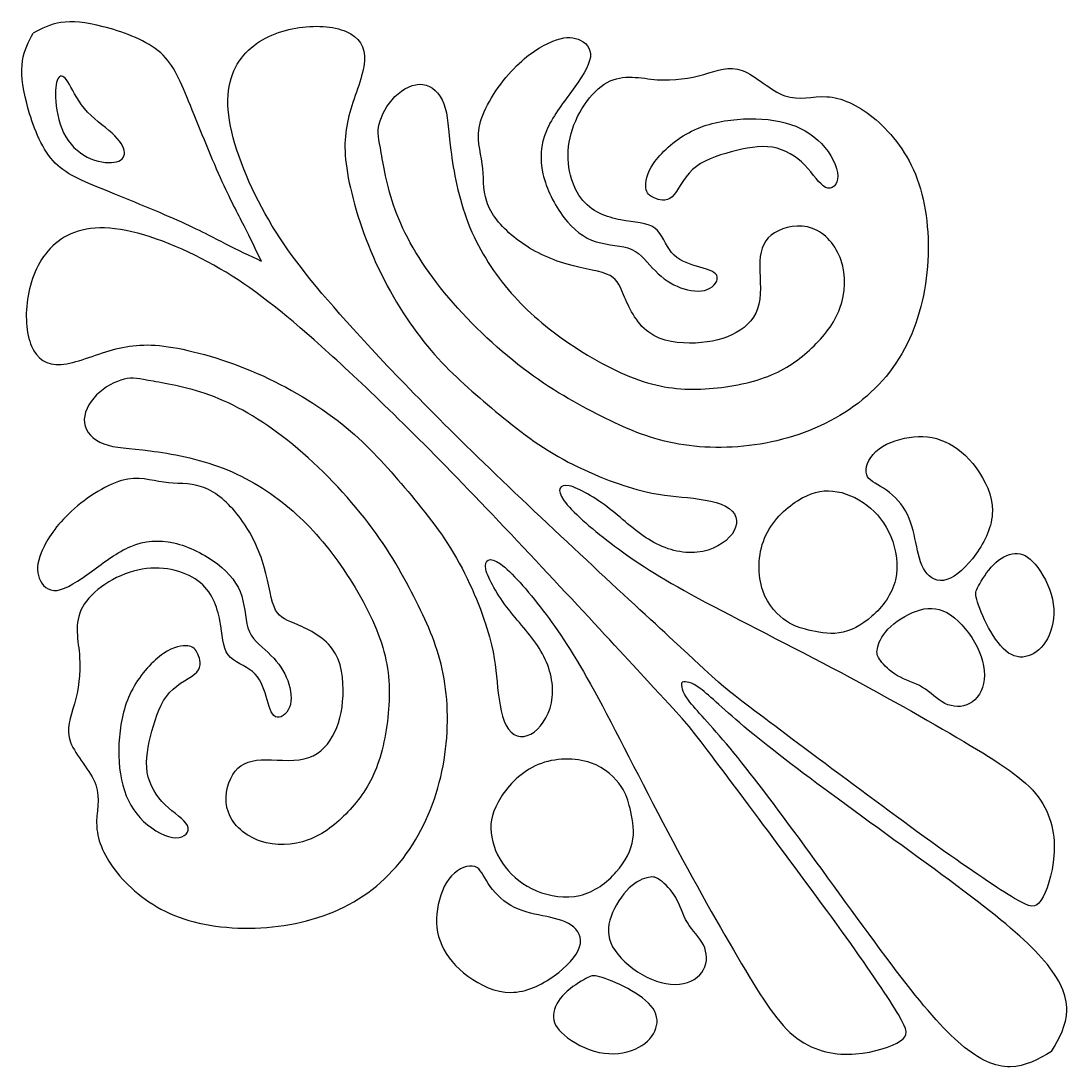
# Model space of a CAD drawing. Header units: millimetres. Extents: x 183 to 445, y 12 to 405.
# Drawn here: x 348.16 to 379.2, y 11.86 to 42.9 of the extents above; entities that cross this region are included whole.
import ezdxf

# ---------------------------------------------------------------- set-up
doc = ezdxf.new("R2010")
doc.units = ezdxf.units.MM
doc.layers.add('Default', color=7, linetype='Continuous')
doc.layers.add('DV1_Layer_1', color=7, linetype='Continuous')

# ---------------------------------------------------------------- blocks, each defined once
blk = doc.blocks.new('SE')
at = {"layer": 'DV1_Layer_1', "color": 7, "linetype": 'Continuous'}
for points, knots in [([(355.292, 35.769), (355.13, 36.111), (354.968, 36.454), (354.778, 36.823), (354.589, 37.192), (354.373, 37.589), (353.784, 38.91), (353.412, 39.835), (353.13, 40.525), (352.848, 41.216), (352.655, 41.673), (352.226, 42.018), (351.797, 42.363), (351.13, 42.597), (350.598, 42.733), (350.067, 42.868), (349.671, 42.904), (349.346, 42.856), (349.022, 42.808), (348.77, 42.676), (348.517, 42.543)], [0, 0, 0, 0, 0.125, 0.125, 0.125, 0.25, 0.25, 0.375, 0.375, 0.375, 0.5, 0.5, 0.5, 0.625, 0.625, 0.625, 0.75, 0.75, 0.75, 1, 1, 1, 1]), ([(355.292, 35.769), (354.949, 35.931), (354.607, 36.093), (354.238, 36.283), (353.869, 36.472), (353.472, 36.688), (352.812, 36.982), (352.151, 37.276), (351.226, 37.649), (349.845, 38.213), (349.388, 38.405), (349.043, 38.835), (348.698, 39.264), (348.463, 39.931), (348.328, 40.462), (348.193, 40.994), (348.157, 41.39), (348.205, 41.715), (348.253, 42.039), (348.385, 42.291), (348.517, 42.543)], [0, 0, 0, 0, 0.125, 0.125, 0.125, 0.25, 0.25, 0.25, 0.375, 0.375, 0.5, 0.5, 0.5, 0.625, 0.625, 0.625, 0.75, 0.75, 0.75, 1, 1, 1, 1]), ([(369.445, 22.8), (369.979, 22.386), (370.929, 21.679), (372.016, 20.868), (373.104, 20.058), (374.33, 19.144), (375.346, 18.417), (376.362, 17.69), (377.167, 17.149), (377.642, 16.866), (378.117, 16.584), (378.261, 16.56), (378.423, 16.806), (378.585, 17.052), (378.766, 17.569), (378.808, 18.14), (378.85, 18.711), (378.754, 19.336), (378.339, 19.883), (377.924, 20.43), (377.191, 20.899), (376.133, 21.524), (375.075, 22.149), (373.693, 22.93), (372.215, 23.712), (370.736, 24.493), (369.162, 25.274), (368.044, 25.887), (366.926, 26.5), (366.265, 26.945), (365.658, 27.408), (365.051, 27.871), (364.498, 28.351), (364.269, 28.676), (364.041, 29.001), (364.137, 29.169), (364.426, 29.109), (364.714, 29.049), (365.195, 28.76), (365.622, 28.43), (366.048, 28.099), (366.421, 27.726), (366.854, 27.474), (367.287, 27.222), (367.779, 27.089), (368.224, 27.137), (368.669, 27.185), (369.066, 27.414), (369.258, 27.678), (369.45, 27.943), (369.426, 28.544), (368.392, 28.712), (367.936, 28.76), (367.479, 28.808), (367.082, 28.82), (365.784, 29.181), (364.882, 29.529), (364.095, 29.98), (363.308, 30.431), (362.635, 30.984), (361.373, 32.054), (360.784, 32.57), (359.654, 33.941), (359.113, 34.794), (358.692, 35.72), (358.271, 36.645), (357.971, 37.643), (357.845, 38.394), (357.718, 39.145), (357.766, 39.65), (357.917, 40.185), (358.067, 40.72), (358.32, 41.285), (358.35, 41.712), (358.38, 42.138), (358.187, 42.427), (357.809, 42.589), (357.43, 42.752), (356.865, 42.788), (356.312, 42.691), (355.759, 42.595), (355.218, 42.367), (354.834, 41.958), (354.449, 41.55), (354.22, 40.96), (354.323, 40.113), (354.425, 39.266), (354.858, 38.16), (355.405, 37.18), (355.951, 36.201), (356.613, 35.347), (357.622, 34.205), (358.632, 33.063), (359.99, 31.633), (361.89, 29.793), (363.791, 27.953), (366.233, 25.703), (367.513, 24.518), (368.793, 23.333), (368.911, 23.214), (369.445, 22.8)], [0, 0, 0, 0, 0.027778, 0.027778, 0.027778, 0.055556, 0.055556, 0.055556, 0.083333, 0.083333, 0.083333, 0.111111, 0.111111, 0.111111, 0.138889, 0.138889, 0.138889, 0.166667, 0.166667, 0.166667, 0.194444, 0.194444, 0.194444, 0.222222, 0.222222, 0.222222, 0.25, 0.25, 0.25, 0.277778, 0.277778, 0.277778, 0.305556, 0.305556, 0.305556, 0.333333, 0.333333, 0.333333, 0.361111, 0.361111, 0.361111, 0.388889, 0.388889, 0.388889, 0.416667, 0.416667, 0.416667, 0.444444, 0.444444, 0.444444, 0.472222, 0.5, 0.5, 0.5, 0.527778, 0.527778, 0.555556, 0.555556, 0.555556, 0.583333, 0.583333, 0.611111, 0.611111, 0.638889, 0.638889, 0.638889, 0.666667, 0.666667, 0.666667, 0.694444, 0.694444, 0.694444, 0.722222, 0.722222, 0.722222, 0.75, 0.75, 0.75, 0.777778, 0.777778, 0.777778, 0.805556, 0.805556, 0.805556, 0.833333, 0.833333, 0.833333, 0.861111, 0.861111, 0.861111, 0.888889, 0.888889, 0.888889, 0.916667, 0.916667, 0.916667, 0.944444, 0.944444, 0.944444, 1, 1, 1, 1]), ([(358.85, 38.985), (358.925, 38.562), (359.027, 37.895), (359.313, 37.165), (359.598, 36.436), (360.066, 35.643), (360.727, 34.838), (361.388, 34.033), (362.24, 33.217), (363.057, 32.592), (363.874, 31.968), (364.655, 31.535), (365.376, 31.175), (366.096, 30.814), (366.757, 30.526), (367.535, 30.373), (368.312, 30.22), (369.207, 30.202), (370.093, 30.349), (370.979, 30.496), (371.856, 30.808), (372.6, 31.283), (373.345, 31.757), (373.958, 32.394), (374.375, 33.172), (374.792, 33.949), (375.015, 34.868), (375.066, 35.784), (375.117, 36.7), (374.997, 37.613), (374.696, 38.352), (374.396, 39.09), (373.916, 39.655), (373.441, 40.039), (372.967, 40.423), (372.498, 40.628), (372.069, 40.655), (371.64, 40.682), (371.249, 40.532), (370.828, 40.681), (370.408, 40.831), (369.956, 41.281), (369.562, 41.431), (369.168, 41.581), (368.83, 41.432), (368.012, 41.203), (367.532, 41.124), (367.038, 41.16), (366.544, 41.197), (366.036, 41.348), (365.551, 41.078), (365.065, 40.808), (364.602, 40.117), (364.451, 39.433), (364.3, 38.748), (364.462, 38.069), (364.772, 37.652), (365.081, 37.234), (365.538, 37.078), (365.952, 37), (366.366, 36.922), (366.739, 36.922), (366.967, 36.754), (367.195, 36.586), (367.279, 36.25), (367.646, 35.811), (367.928, 35.709), (368.201, 35.628), (368.474, 35.547), (368.739, 35.487), (368.805, 35.355), (368.871, 35.223), (368.739, 35.018), (368.523, 34.934), (368.306, 34.85), (368.006, 34.886), (367.73, 34.988), (367.453, 35.09), (367.201, 35.259), (366.982, 35.484), (366.763, 35.709), (366.577, 35.991), (366.282, 36.123), (365.988, 36.255), (365.586, 36.237), (365.225, 36.352), (364.865, 36.466), (364.547, 36.712), (364.267, 37.075), (363.988, 37.439), (363.748, 37.919), (363.646, 38.37), (363.544, 38.82), (363.58, 39.24), (363.748, 39.643), (363.916, 40.045), (364.216, 40.429), (364.493, 40.808), (364.769, 41.186), (365.021, 41.559), (365.054, 41.832), (365.087, 42.105), (364.901, 42.279), (364.694, 42.36), (364.487, 42.441), (364.258, 42.429), (363.937, 42.3), (363.616, 42.171), (363.201, 41.925), (362.781, 41.487), (362.361, 41.048), (361.934, 40.417), (361.793, 39.916), (361.652, 39.414), (361.796, 39.042), (361.847, 38.667), (361.898, 38.292), (361.856, 37.913), (361.979, 37.544), (362.102, 37.174), (362.391, 36.814), (362.778, 36.499), (363.165, 36.183), (363.652, 35.913), (364.168, 35.745), (364.685, 35.577), (365.231, 35.511), (365.535, 35.394), (365.838, 35.277), (365.898, 35.109), (366.039, 34.775), (366.18, 34.442), (366.402, 33.943), (366.784, 33.664), (367.165, 33.385), (367.706, 33.325), (368.649, 33.367), (369.051, 33.469), (369.381, 33.655), (369.712, 33.841), (369.97, 34.111), (370.057, 34.499), (370.144, 34.886), (370.06, 35.391), (370.081, 35.778), (370.102, 36.165), (370.228, 36.436), (370.516, 36.616), (370.805, 36.796), (371.255, 36.886), (371.64, 36.748), (372.024, 36.61), (372.342, 36.243), (372.492, 35.799), (372.642, 35.355), (372.624, 34.832), (372.459, 34.379), (372.294, 33.925), (371.982, 33.541), (371.624, 33.202), (371.267, 32.862), (370.865, 32.568), (370.324, 32.358), (369.784, 32.148), (369.105, 32.021), (368.457, 31.985), (367.808, 31.95), (367.189, 32.004), (366.484, 32.253), (365.778, 32.502), (364.985, 32.946), (364.315, 33.412), (363.646, 33.877), (363.099, 34.364), (362.616, 34.937), (362.132, 35.511), (361.712, 36.171), (361.141, 37.643), (360.991, 38.454), (360.913, 39.072), (360.835, 39.691), (360.829, 40.117), (360.709, 40.442), (360.589, 40.766), (360.355, 40.988), (360.081, 41.021), (359.808, 41.054), (359.496, 40.898), (359.256, 40.658), (359.015, 40.417), (358.847, 40.093), (358.787, 39.841), (358.727, 39.589), (358.775, 39.409), (358.85, 38.985)], [0, 0, 0, 0, 0.014925, 0.014925, 0.014925, 0.029851, 0.029851, 0.029851, 0.044776, 0.044776, 0.044776, 0.059701, 0.059701, 0.059701, 0.074627, 0.074627, 0.074627, 0.089552, 0.089552, 0.089552, 0.104478, 0.104478, 0.104478, 0.119403, 0.119403, 0.119403, 0.134328, 0.134328, 0.134328, 0.149254, 0.149254, 0.149254, 0.164179, 0.164179, 0.164179, 0.179104, 0.179104, 0.179104, 0.19403, 0.19403, 0.19403, 0.208955, 0.208955, 0.208955, 0.223881, 0.223881, 0.238806, 0.238806, 0.238806, 0.253731, 0.253731, 0.253731, 0.268657, 0.268657, 0.268657, 0.283582, 0.283582, 0.283582, 0.298507, 0.298507, 0.298507, 0.313433, 0.313433, 0.313433, 0.328358, 0.328358, 0.343284, 0.343284, 0.343284, 0.358209, 0.358209, 0.358209, 0.373134, 0.373134, 0.373134, 0.38806, 0.38806, 0.38806, 0.402985, 0.402985, 0.402985, 0.41791, 0.41791, 0.41791, 0.432836, 0.432836, 0.432836, 0.447761, 0.447761, 0.447761, 0.462687, 0.462687, 0.462687, 0.477612, 0.477612, 0.477612, 0.492537, 0.492537, 0.492537, 0.507463, 0.507463, 0.507463, 0.522388, 0.522388, 0.522388, 0.537313, 0.537313, 0.537313, 0.552239, 0.552239, 0.552239, 0.567164, 0.567164, 0.567164, 0.58209, 0.58209, 0.58209, 0.597015, 0.597015, 0.597015, 0.61194, 0.61194, 0.61194, 0.626866, 0.626866, 0.626866, 0.641791, 0.641791, 0.641791, 0.656716, 0.656716, 0.656716, 0.671642, 0.671642, 0.671642, 0.686567, 0.686567, 0.701493, 0.701493, 0.701493, 0.716418, 0.716418, 0.716418, 0.731343, 0.731343, 0.731343, 0.746269, 0.746269, 0.746269, 0.761194, 0.761194, 0.761194, 0.776119, 0.776119, 0.776119, 0.791045, 0.791045, 0.791045, 0.80597, 0.80597, 0.80597, 0.820896, 0.820896, 0.820896, 0.835821, 0.835821, 0.835821, 0.850746, 0.850746, 0.850746, 0.865672, 0.865672, 0.865672, 0.880597, 0.880597, 0.880597, 0.895522, 0.895522, 0.910448, 0.910448, 0.910448, 0.925373, 0.925373, 0.925373, 0.940299, 0.940299, 0.940299, 0.955224, 0.955224, 0.955224, 0.970149, 0.970149, 0.970149, 1, 1, 1, 1]), ([(349.55, 41.096), (349.665, 40.916), (349.803, 40.586), (350.283, 40.021), (350.625, 39.787), (350.86, 39.571), (351.094, 39.354), (351.22, 39.156), (351.229, 39.003), (351.238, 38.85), (351.13, 38.742), (350.923, 38.709), (350.716, 38.676), (350.409, 38.718), (350.127, 38.862), (349.845, 39.006), (349.587, 39.252), (349.424, 39.583), (349.262, 39.913), (349.196, 40.327), (349.184, 40.634), (349.172, 40.94), (349.214, 41.138), (349.28, 41.222), (349.346, 41.306), (349.436, 41.276), (349.55, 41.096)], [0, 0, 0, 0, 0.1, 0.1, 0.2, 0.2, 0.2, 0.3, 0.3, 0.3, 0.4, 0.4, 0.4, 0.5, 0.5, 0.5, 0.6, 0.6, 0.6, 0.7, 0.7, 0.7, 0.8, 0.8, 0.8, 1, 1, 1, 1]), ([(366.943, 37.654), (367.088, 37.588), (367.299, 37.524), (367.476, 37.685), (367.653, 37.846), (367.797, 38.231), (368.084, 38.495), (368.372, 38.76), (368.805, 38.904), (369.231, 39.018), (369.658, 39.132), (370.078, 39.216), (370.831, 39.092), (371.163, 38.884), (371.418, 38.623), (371.674, 38.362), (371.852, 38.047), (372.034, 37.965), (372.216, 37.883), (372.402, 38.033), (372.396, 38.304), (372.39, 38.574), (372.192, 38.964), (371.911, 39.262), (371.63, 39.56), (371.267, 39.765), (370.836, 39.881), (370.404, 39.997), (369.904, 40.025), (369.407, 39.982), (368.91, 39.94), (368.416, 39.827), (367.974, 39.588), (367.531, 39.348), (367.141, 38.982), (366.928, 38.673), (366.715, 38.364), (366.679, 38.111), (366.7, 37.951), (366.721, 37.79), (366.799, 37.721), (366.943, 37.654)], [0, 0, 0, 0, 0.066667, 0.066667, 0.066667, 0.133333, 0.133333, 0.133333, 0.2, 0.2, 0.2, 0.266667, 0.266667, 0.333333, 0.333333, 0.333333, 0.4, 0.4, 0.4, 0.466667, 0.466667, 0.466667, 0.533333, 0.533333, 0.533333, 0.6, 0.6, 0.6, 0.666667, 0.666667, 0.666667, 0.733333, 0.733333, 0.733333, 0.8, 0.8, 0.8, 0.866667, 0.866667, 0.866667, 1, 1, 1, 1]), ([(368.261, 21.616), (368.675, 21.082), (369.382, 20.132), (370.193, 19.045), (371.003, 17.957), (371.917, 16.731), (372.644, 15.715), (373.371, 14.699), (373.912, 13.894), (374.195, 13.419), (374.477, 12.944), (374.501, 12.8), (374.008, 12.475), (373.491, 12.295), (372.35, 12.211), (371.725, 12.307), (371.178, 12.722), (370.631, 13.137), (370.162, 13.87), (369.537, 14.928), (368.912, 15.985), (368.131, 17.368), (367.349, 18.846), (366.568, 20.325), (365.787, 21.899), (365.173, 23.017), (364.561, 24.135), (363.671, 25.457), (362.71, 26.563), (362.385, 26.791), (362.061, 27.02), (361.892, 26.924), (361.952, 26.635), (362.012, 26.347), (362.301, 25.866), (362.631, 25.439), (362.962, 25.012), (363.334, 24.64), (363.587, 24.207), (363.839, 23.774), (363.972, 23.282), (363.924, 22.837), (363.876, 22.392), (363.647, 21.995), (363.383, 21.803), (363.118, 21.611), (362.818, 21.623), (362.625, 21.887), (362.433, 22.152), (362.349, 22.669), (362.253, 23.582), (362.241, 23.979), (362.06, 24.628), (361.88, 25.277), (361.532, 26.178), (361.081, 26.966), (360.63, 27.753), (360.077, 28.426), (359.542, 29.057), (359.007, 29.688), (358.49, 30.277), (357.805, 30.842), (357.12, 31.407), (356.267, 31.948), (355.341, 32.369), (354.416, 32.789), (353.418, 33.09), (352.667, 33.216), (351.915, 33.342), (351.411, 33.294), (350.876, 33.144), (350.341, 32.994), (349.776, 32.742), (349.349, 32.711), (348.922, 32.681), (348.634, 32.874), (348.472, 33.252), (348.309, 33.631), (348.273, 34.196), (348.369, 34.749), (348.466, 35.302), (348.694, 35.843), (349.103, 36.227), (349.511, 36.612), (350.1, 36.84), (351.795, 36.636), (352.901, 36.203), (353.881, 35.656), (354.86, 35.109), (355.714, 34.448), (356.856, 33.439), (357.998, 32.429), (359.428, 31.071), (361.268, 29.17), (363.108, 27.27), (365.358, 24.828), (366.543, 23.548), (367.728, 22.268), (367.847, 22.15), (368.261, 21.616)], [0, 0, 0, 0, 0.027778, 0.027778, 0.027778, 0.055556, 0.055556, 0.055556, 0.083333, 0.083333, 0.083333, 0.111111, 0.111111, 0.138889, 0.138889, 0.166667, 0.166667, 0.166667, 0.194444, 0.194444, 0.194444, 0.222222, 0.222222, 0.222222, 0.25, 0.25, 0.25, 0.277778, 0.305556, 0.305556, 0.305556, 0.333333, 0.333333, 0.333333, 0.361111, 0.361111, 0.361111, 0.388889, 0.388889, 0.388889, 0.416667, 0.416667, 0.416667, 0.444444, 0.444444, 0.444444, 0.472222, 0.472222, 0.472222, 0.5, 0.5, 0.527778, 0.527778, 0.527778, 0.555556, 0.555556, 0.555556, 0.583333, 0.583333, 0.583333, 0.611111, 0.611111, 0.611111, 0.638889, 0.638889, 0.638889, 0.666667, 0.666667, 0.666667, 0.694444, 0.694444, 0.694444, 0.722222, 0.722222, 0.722222, 0.75, 0.75, 0.75, 0.777778, 0.777778, 0.777778, 0.805556, 0.805556, 0.805556, 0.833333, 0.833333, 0.861111, 0.861111, 0.861111, 0.888889, 0.888889, 0.888889, 0.916667, 0.916667, 0.916667, 0.944444, 0.944444, 0.944444, 1, 1, 1, 1]), ([(352.076, 32.211), (352.499, 32.136), (353.166, 32.034), (353.896, 31.748), (354.625, 31.463), (355.418, 30.994), (356.223, 30.334), (357.028, 29.673), (357.844, 28.82), (358.469, 28.004), (359.093, 27.187), (359.526, 26.406), (359.886, 25.686), (360.246, 24.965), (360.535, 24.304), (360.688, 23.526), (360.841, 22.749), (360.859, 21.854), (360.712, 20.968), (360.565, 20.082), (360.253, 19.205), (359.778, 18.46), (359.304, 17.716), (358.667, 17.103), (357.112, 16.268), (356.193, 16.046), (355.277, 15.995), (354.361, 15.944), (353.448, 16.064), (352.709, 16.364), (351.971, 16.665), (351.406, 17.145), (351.022, 17.62), (350.637, 18.094), (350.433, 18.563), (350.406, 18.992), (350.379, 19.422), (350.529, 19.812), (350.379, 20.233), (350.23, 20.653), (349.78, 21.104), (349.63, 21.499), (349.48, 21.893), (349.629, 22.231), (349.743, 22.639), (349.858, 23.049), (349.937, 23.529), (349.9, 24.023), (349.864, 24.517), (349.713, 25.025), (349.983, 25.51), (350.253, 25.995), (350.944, 26.459), (351.628, 26.61), (352.313, 26.761), (352.992, 26.598), (353.409, 26.289), (353.826, 25.98), (353.982, 25.523), (354.061, 25.109), (354.139, 24.694), (354.139, 24.322), (354.307, 24.094), (354.475, 23.866), (354.811, 23.782), (355.031, 23.598), (355.25, 23.415), (355.352, 23.133), (355.433, 22.86), (355.514, 22.586), (355.574, 22.322), (355.706, 22.256), (355.838, 22.19), (356.043, 22.322), (356.127, 22.539), (356.211, 22.755), (356.175, 23.055), (356.073, 23.331), (355.971, 23.607), (355.802, 23.86), (355.352, 24.298), (355.07, 24.484), (354.937, 24.779), (354.805, 25.073), (354.823, 25.475), (354.709, 25.836), (354.595, 26.196), (354.349, 26.514), (353.986, 26.793), (353.622, 27.073), (353.142, 27.313), (352.691, 27.415), (352.241, 27.517), (351.82, 27.481), (351.418, 27.313), (351.016, 27.145), (350.631, 26.844), (350.253, 26.568), (349.875, 26.292), (349.502, 26.04), (349.229, 26.007), (348.956, 25.974), (348.782, 26.16), (348.619, 26.574), (348.631, 26.802), (348.761, 27.124), (348.89, 27.445), (349.136, 27.859), (350.013, 28.7), (350.643, 29.127), (351.145, 29.268), (351.646, 29.409), (352.019, 29.265), (352.394, 29.214), (352.77, 29.163), (353.148, 29.205), (353.886, 28.959), (354.247, 28.67), (354.562, 28.283), (354.877, 27.895), (355.148, 27.409), (355.484, 26.376), (355.55, 25.83), (355.667, 25.526), (355.784, 25.223), (355.953, 25.163), (356.286, 25.022), (356.619, 24.881), (357.118, 24.658), (357.397, 24.277), (357.676, 23.896), (357.736, 23.355), (357.715, 22.884), (357.694, 22.412), (357.592, 22.01), (357.22, 21.349), (356.949, 21.091), (356.562, 21.004), (356.175, 20.917), (355.67, 21.001), (355.283, 20.98), (354.895, 20.959), (354.625, 20.833), (354.445, 20.544), (354.265, 20.256), (354.175, 19.806), (354.313, 19.422), (354.451, 19.037), (354.817, 18.719), (355.262, 18.569), (355.706, 18.418), (356.229, 18.436), (356.682, 18.602), (357.136, 18.767), (357.52, 19.079), (358.199, 19.794), (358.493, 20.196), (358.703, 20.737), (358.913, 21.277), (359.039, 21.956), (359.075, 22.605), (359.112, 23.253), (359.058, 23.872), (358.808, 24.577), (358.559, 25.283), (358.115, 26.076), (357.649, 26.745), (357.184, 27.415), (356.697, 27.962), (356.124, 28.445), (355.55, 28.929), (354.89, 29.349), (354.154, 29.634), (353.418, 29.92), (352.607, 30.069), (351.989, 30.148), (351.37, 30.226), (350.944, 30.232), (350.619, 30.352), (350.295, 30.472), (350.073, 30.706), (350.04, 30.979), (350.007, 31.253), (350.163, 31.565), (350.403, 31.805), (350.643, 32.046), (350.968, 32.214), (351.22, 32.274), (351.472, 32.334), (351.652, 32.286), (352.076, 32.211)], [0, 0, 0, 0, 0.014925, 0.014925, 0.014925, 0.029851, 0.029851, 0.029851, 0.044776, 0.044776, 0.044776, 0.059701, 0.059701, 0.059701, 0.074627, 0.074627, 0.074627, 0.089552, 0.089552, 0.089552, 0.104478, 0.104478, 0.104478, 0.119403, 0.119403, 0.134328, 0.134328, 0.134328, 0.149254, 0.149254, 0.149254, 0.164179, 0.164179, 0.164179, 0.179104, 0.179104, 0.179104, 0.19403, 0.19403, 0.19403, 0.208955, 0.208955, 0.208955, 0.223881, 0.223881, 0.223881, 0.238806, 0.238806, 0.238806, 0.253731, 0.253731, 0.253731, 0.268657, 0.268657, 0.268657, 0.283582, 0.283582, 0.283582, 0.298507, 0.298507, 0.298507, 0.313433, 0.313433, 0.313433, 0.328358, 0.328358, 0.328358, 0.343284, 0.343284, 0.343284, 0.358209, 0.358209, 0.358209, 0.373134, 0.373134, 0.373134, 0.38806, 0.38806, 0.38806, 0.402985, 0.402985, 0.41791, 0.41791, 0.41791, 0.432836, 0.432836, 0.432836, 0.447761, 0.447761, 0.447761, 0.462687, 0.462687, 0.462687, 0.477612, 0.477612, 0.477612, 0.492537, 0.492537, 0.492537, 0.507463, 0.507463, 0.507463, 0.522388, 0.522388, 0.537313, 0.537313, 0.537313, 0.552239, 0.552239, 0.567164, 0.567164, 0.567164, 0.58209, 0.58209, 0.58209, 0.597015, 0.597015, 0.61194, 0.61194, 0.61194, 0.626866, 0.626866, 0.641791, 0.641791, 0.641791, 0.656716, 0.656716, 0.656716, 0.671642, 0.671642, 0.671642, 0.686567, 0.686567, 0.686567, 0.701493, 0.701493, 0.716418, 0.716418, 0.716418, 0.731343, 0.731343, 0.731343, 0.746269, 0.746269, 0.746269, 0.761194, 0.761194, 0.761194, 0.776119, 0.776119, 0.776119, 0.791045, 0.791045, 0.791045, 0.80597, 0.80597, 0.820896, 0.820896, 0.820896, 0.835821, 0.835821, 0.835821, 0.850746, 0.850746, 0.850746, 0.865672, 0.865672, 0.865672, 0.880597, 0.880597, 0.880597, 0.895522, 0.895522, 0.895522, 0.910448, 0.910448, 0.910448, 0.925373, 0.925373, 0.925373, 0.940299, 0.940299, 0.940299, 0.955224, 0.955224, 0.955224, 0.970149, 0.970149, 0.970149, 1, 1, 1, 1]), ([(373.749, 29.038), (373.982, 28.887), (374.24, 28.652), (374.405, 28.367), (374.57, 28.082), (374.642, 27.745), (374.71, 27.423), (374.778, 27.1), (374.841, 26.791), (374.986, 26.576), (375.132, 26.361), (375.36, 26.241), (375.633, 26.328), (375.906, 26.415), (376.225, 26.709), (376.494, 27.083), (376.762, 27.457), (376.981, 27.911), (376.983, 28.365), (376.985, 28.82), (376.768, 29.277), (376.503, 29.639), (376.237, 30.001), (375.922, 30.268), (375.582, 30.418), (375.243, 30.568), (374.88, 30.601), (374.509, 30.546), (374.138, 30.49), (373.759, 30.346), (373.524, 30.128), (373.288, 29.91), (373.195, 29.619), (373.252, 29.439), (373.309, 29.259), (373.516, 29.19), (373.749, 29.038)], [0, 0, 0, 0, 0.076923, 0.076923, 0.076923, 0.153846, 0.153846, 0.153846, 0.230769, 0.230769, 0.230769, 0.307692, 0.307692, 0.307692, 0.384615, 0.384615, 0.384615, 0.461538, 0.461538, 0.461538, 0.538462, 0.538462, 0.538462, 0.615385, 0.615385, 0.615385, 0.692308, 0.692308, 0.692308, 0.769231, 0.769231, 0.769231, 0.846154, 0.846154, 0.846154, 1, 1, 1, 1]), ([(371.53, 24.831), (371.778, 24.772), (372.102, 24.694), (372.432, 24.743), (372.762, 24.791), (373.099, 24.965), (373.41, 25.24), (373.72, 25.514), (374.006, 25.89), (374.21, 26.742), (374.129, 27.22), (373.967, 27.61), (373.804, 28.001), (373.561, 28.304), (373.26, 28.534), (372.958, 28.763), (372.597, 28.92), (372.251, 28.954), (371.904, 28.989), (371.57, 28.902), (371.201, 28.667), (370.832, 28.433), (370.426, 28.052), (370.222, 27.556), (370.018, 27.061), (370.015, 26.451), (370.168, 26.001), (370.321, 25.55), (370.63, 25.259), (370.871, 25.094), (371.111, 24.929), (371.282, 24.89), (371.53, 24.831)], [0, 0, 0, 0, 0.083333, 0.083333, 0.083333, 0.166667, 0.166667, 0.166667, 0.25, 0.25, 0.333333, 0.333333, 0.333333, 0.416667, 0.416667, 0.416667, 0.5, 0.5, 0.5, 0.583333, 0.583333, 0.583333, 0.666667, 0.666667, 0.666667, 0.75, 0.75, 0.75, 0.833333, 0.833333, 0.833333, 1, 1, 1, 1]), ([(376.519, 25.736), (376.573, 25.544), (376.702, 25.211), (376.87, 24.899), (377.039, 24.586), (377.246, 24.295), (377.465, 24.148), (377.684, 24.001), (377.916, 23.998), (378.129, 24.094), (378.342, 24.19), (378.537, 24.385), (378.663, 24.676), (378.789, 24.968), (378.846, 25.355), (378.764, 25.747), (378.681, 26.139), (378.459, 26.535), (378.253, 26.78), (378.048, 27.025), (377.858, 27.118), (377.648, 27.103), (377.438, 27.088), (377.207, 26.965), (377.013, 26.768), (376.819, 26.571), (376.663, 26.301), (376.575, 26.14), (376.486, 25.98), (376.465, 25.929), (376.519, 25.736)], [0, 0, 0, 0, 0.090909, 0.090909, 0.090909, 0.181818, 0.181818, 0.181818, 0.272727, 0.272727, 0.272727, 0.363636, 0.363636, 0.363636, 0.454545, 0.454545, 0.454545, 0.545455, 0.545455, 0.545455, 0.636364, 0.636364, 0.636364, 0.727273, 0.727273, 0.727273, 0.818182, 0.818182, 0.818182, 1, 1, 1, 1]), ([(373.663, 23.923), (373.762, 23.791), (373.937, 23.604), (374.165, 23.475), (374.393, 23.346), (374.675, 23.274), (374.913, 23.13), (375.15, 22.986), (375.342, 22.77), (375.575, 22.654), (375.807, 22.539), (376.081, 22.524), (376.306, 22.647), (376.531, 22.77), (376.708, 23.031), (376.741, 23.364), (376.774, 23.698), (376.663, 24.103), (376.452, 24.474), (376.24, 24.845), (375.928, 25.181), (375.627, 25.346), (375.327, 25.511), (375.039, 25.505), (374.729, 25.394), (374.42, 25.283), (374.09, 25.067), (373.884, 24.852), (373.678, 24.637), (373.597, 24.424), (373.569, 24.279), (373.54, 24.133), (373.564, 24.055), (373.663, 23.923)], [0, 0, 0, 0, 0.083333, 0.083333, 0.083333, 0.166667, 0.166667, 0.166667, 0.25, 0.25, 0.25, 0.333333, 0.333333, 0.333333, 0.416667, 0.416667, 0.416667, 0.5, 0.5, 0.5, 0.583333, 0.583333, 0.583333, 0.666667, 0.666667, 0.666667, 0.75, 0.75, 0.75, 0.833333, 0.833333, 0.833333, 1, 1, 1, 1]), ([(353.406, 24.118), (353.473, 23.973), (353.537, 23.762), (353.376, 23.585), (353.215, 23.408), (352.83, 23.265), (352.301, 22.689), (352.157, 22.256), (352.043, 21.83), (351.929, 21.403), (351.844, 20.983), (351.907, 20.607), (351.969, 20.23), (352.177, 19.898), (352.699, 19.387), (353.014, 19.209), (353.096, 19.027), (353.178, 18.845), (353.028, 18.659), (352.758, 18.665), (352.487, 18.671), (352.097, 18.869), (351.799, 19.15), (351.501, 19.43), (351.296, 19.794), (351.18, 20.225), (351.064, 20.657), (351.036, 21.157), (351.121, 22.151), (351.234, 22.645), (351.473, 23.087), (351.712, 23.529), (352.079, 23.92), (352.388, 24.133), (352.697, 24.346), (352.95, 24.382), (353.11, 24.361), (353.271, 24.34), (353.34, 24.262), (353.406, 24.118)], [0, 0, 0, 0, 0.066667, 0.066667, 0.066667, 0.133333, 0.133333, 0.2, 0.2, 0.2, 0.266667, 0.266667, 0.266667, 0.333333, 0.333333, 0.4, 0.4, 0.4, 0.466667, 0.466667, 0.466667, 0.533333, 0.533333, 0.533333, 0.6, 0.6, 0.6, 0.666667, 0.666667, 0.733333, 0.733333, 0.733333, 0.8, 0.8, 0.8, 0.866667, 0.866667, 0.866667, 1, 1, 1, 1]), ([(378.737, 12.324), (378.343, 12.098), (377.949, 11.872), (377.511, 11.867), (377.073, 11.862), (376.593, 12.079), (376.058, 12.53), (375.523, 12.98), (374.934, 13.666), (374.129, 14.723), (373.323, 15.781), (372.302, 17.211), (371.418, 18.419), (370.534, 19.627), (369.789, 20.613), (369.2, 21.322), (368.611, 22.032), (368.179, 22.464), (367.967, 22.745), (367.756, 23.027), (367.765, 23.156), (367.775, 23.286)], [0, 0, 0, 0, 0.125, 0.125, 0.125, 0.25, 0.25, 0.25, 0.375, 0.375, 0.375, 0.5, 0.5, 0.5, 0.625, 0.625, 0.625, 0.75, 0.75, 0.75, 1, 1, 1, 1]), ([(378.737, 12.324), (378.963, 12.718), (379.189, 13.112), (379.194, 13.55), (379.198, 13.987), (378.982, 14.468), (378.531, 15.003), (378.081, 15.538), (376.71, 16.716), (373.849, 18.759), (372.641, 19.643), (371.433, 20.526), (370.448, 21.272), (369.739, 21.861), (369.029, 22.45), (368.597, 22.882), (368.315, 23.094), (368.034, 23.305), (367.904, 23.296), (367.775, 23.286)], [0, 0, 0, 0, 0.125, 0.125, 0.125, 0.25, 0.25, 0.25, 0.375, 0.5, 0.5, 0.5, 0.625, 0.625, 0.625, 0.75, 0.75, 0.75, 1, 1, 1, 1]), ([(366.23, 19.531), (366.288, 19.283), (366.366, 18.959), (366.318, 18.629), (366.27, 18.298), (366.096, 17.962), (365.547, 17.34), (365.171, 17.055), (364.745, 16.953), (364.318, 16.851), (363.841, 16.932), (363.451, 17.094), (363.06, 17.256), (362.757, 17.5), (362.527, 17.801), (362.297, 18.103), (362.141, 18.463), (362.107, 18.81), (362.072, 19.157), (362.159, 19.491), (362.394, 19.86), (362.628, 20.229), (363.009, 20.635), (363.505, 20.839), (364, 21.043), (364.61, 21.046), (365.06, 20.893), (365.511, 20.74), (365.802, 20.43), (365.967, 20.19), (366.132, 19.95), (366.171, 19.779), (366.23, 19.531)], [0, 0, 0, 0, 0.083333, 0.083333, 0.083333, 0.166667, 0.166667, 0.25, 0.25, 0.25, 0.333333, 0.333333, 0.333333, 0.416667, 0.416667, 0.416667, 0.5, 0.5, 0.5, 0.583333, 0.583333, 0.583333, 0.666667, 0.666667, 0.666667, 0.75, 0.75, 0.75, 0.833333, 0.833333, 0.833333, 1, 1, 1, 1]), ([(362.023, 17.312), (362.174, 17.079), (362.409, 16.821), (362.694, 16.656), (362.979, 16.491), (363.316, 16.419), (363.638, 16.351), (363.961, 16.284), (364.27, 16.22), (364.485, 16.075), (364.7, 15.929), (364.82, 15.701), (364.733, 15.428), (364.646, 15.154), (364.351, 14.836), (363.978, 14.567), (363.604, 14.299), (363.15, 14.079), (362.695, 14.078), (362.24, 14.076), (361.784, 14.292), (361.06, 14.824), (360.793, 15.139), (360.643, 15.479), (360.493, 15.818), (360.46, 16.181), (360.515, 16.552), (360.571, 16.923), (360.715, 17.301), (360.933, 17.537), (361.15, 17.773), (361.442, 17.866), (361.622, 17.809), (361.802, 17.752), (361.871, 17.545), (362.023, 17.312)], [0, 0, 0, 0, 0.076923, 0.076923, 0.076923, 0.153846, 0.153846, 0.153846, 0.230769, 0.230769, 0.230769, 0.307692, 0.307692, 0.307692, 0.384615, 0.384615, 0.384615, 0.461538, 0.461538, 0.461538, 0.538462, 0.538462, 0.615385, 0.615385, 0.615385, 0.692308, 0.692308, 0.692308, 0.769231, 0.769231, 0.769231, 0.846154, 0.846154, 0.846154, 1, 1, 1, 1]), ([(367.138, 17.397), (367.27, 17.298), (367.456, 17.124), (367.585, 16.896), (367.715, 16.668), (367.787, 16.386), (367.931, 16.148), (368.075, 15.911), (368.291, 15.719), (368.407, 15.486), (368.523, 15.253), (368.537, 14.98), (368.414, 14.755), (368.291, 14.53), (368.03, 14.353), (367.697, 14.32), (367.363, 14.287), (366.958, 14.398), (366.216, 14.821), (365.88, 15.133), (365.715, 15.434), (365.55, 15.734), (365.556, 16.022), (365.667, 16.332), (365.778, 16.641), (365.994, 16.971), (366.209, 17.177), (366.423, 17.383), (366.637, 17.464), (366.782, 17.492), (366.928, 17.521), (367.006, 17.497), (367.138, 17.397)], [0, 0, 0, 0, 0.083333, 0.083333, 0.083333, 0.166667, 0.166667, 0.166667, 0.25, 0.25, 0.25, 0.333333, 0.333333, 0.333333, 0.416667, 0.416667, 0.416667, 0.5, 0.5, 0.583333, 0.583333, 0.583333, 0.666667, 0.666667, 0.666667, 0.75, 0.75, 0.75, 0.833333, 0.833333, 0.833333, 1, 1, 1, 1]), ([(365.324, 14.542), (365.517, 14.488), (365.85, 14.359), (366.162, 14.191), (366.475, 14.022), (366.766, 13.815), (366.913, 13.596), (367.06, 13.377), (367.063, 13.146), (366.967, 12.932), (366.871, 12.719), (366.676, 12.524), (366.384, 12.398), (366.093, 12.272), (365.706, 12.215), (365.314, 12.297), (364.922, 12.38), (364.525, 12.602), (364.281, 12.808), (364.036, 13.013), (363.943, 13.203), (363.973, 13.623), (364.096, 13.854), (364.293, 14.048), (364.49, 14.242), (364.76, 14.398), (364.921, 14.486), (365.081, 14.575), (365.132, 14.596), (365.324, 14.542)], [0, 0, 0, 0, 0.090909, 0.090909, 0.090909, 0.181818, 0.181818, 0.181818, 0.272727, 0.272727, 0.272727, 0.363636, 0.363636, 0.363636, 0.454545, 0.454545, 0.454545, 0.545455, 0.545455, 0.545455, 0.636364, 0.636364, 0.727273, 0.727273, 0.727273, 0.818182, 0.818182, 0.818182, 1, 1, 1, 1])]:
    blk.add_open_spline(points, degree=3, knots=knots, dxfattribs=at)

msp = doc.modelspace()

# ---------------------------------------------------------------- block references
at = {"layer": 'Default'}
msp.add_blockref('SE', (0, 0), dxfattribs=at)

doc.saveas('drawing.dxf')
